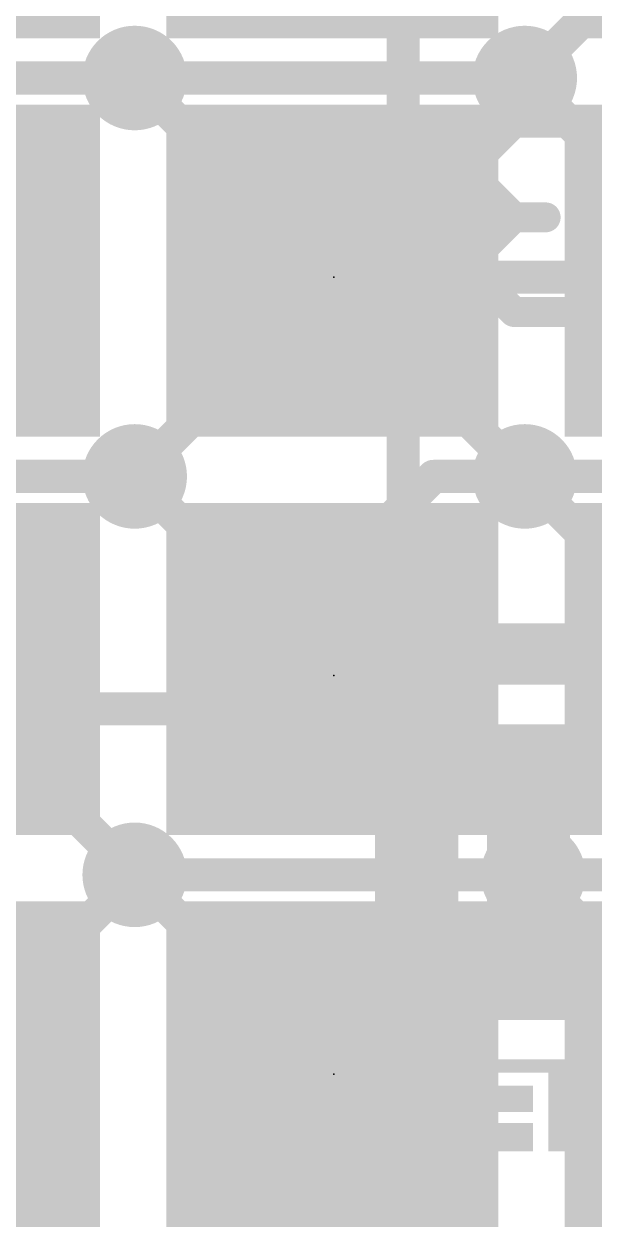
# Model space of a CAD drawing. Extents: x -0.1 to 66, y -0.1 to 31.
# Drawn here: x 14.79 to 19.15, y 6.59 to 15.73 of the extents above; entities that cross this region are included whole.
import ezdxf

# ---------------------------------------------------------------- set-up
doc = ezdxf.new("R2010")
doc.units = 0
for name, color, linetype in [('1', 12, 'CONTINUOUS'), ('16', 132, 'CONTINUOUS'), ('18', 110, 'CONTINUOUS'), ('21', 40, 'CONTINUOUS'), ('22', 6, 'CONTINUOUS'), ('23', 40, 'CONTINUOUS')]:
    doc.layers.add(name, color=color, linetype=linetype)

# ---------------------------------------------------------------- blocks, each defined once
blk = doc.blocks.new('RECT')
blk.add_solid([(-0.5, -0.5), (0.5, -0.5), (-0.5, 0.5), (0.5, 0.5)])
blk = doc.blocks.new('ROUNDV')
at = {"const_width": 0.5}
blk.add_lwpolyline([(0, -0.25, 1), (0, 0.25, 1), (0, -0.25)], format="xyb", dxfattribs=at)

msp = doc.modelspace()

# ---------------------------------------------------------------- linework, layer by layer
at = {"layer": '1', "const_width": 0.254}
for points in [[(17.688, 13.2619), (17.688, 16.3099)], [(15.6337, 15.3162), (16.6274, 14.3225)], [(19.6119, 14.3225), (18.6182, 15.3162)], [(17.688, 10.2139), (17.688, 13.2619)], [(17.688, 13.2619), (17.688, 13.1984)], [(17.688, 13.1984), (18.6182, 12.2682)], [(16.6274, 11.2745), (15.6337, 12.2682)], [(19.6119, 11.2745), (18.6182, 12.2682)], [(15.6337, 9.2202), (14.64, 10.2139)], [(17.688, 7.1659), (17.688, 10.2139)], [(15.6337, 9.2202), (15.6337, 9.2202)], [(16.6274, 8.2265), (15.6337, 9.2202)], [(19.6754, 8.2265), (18.6817, 9.2202)], [(16.6274, 8.2265), (16.6274, 8.2265)], [(17.688, 4.1179), (17.688, 7.1659)]]:
    msp.add_lwpolyline(points, dxfattribs=at)
at = {"layer": '1', "const_width": 0.127}
for points in [[(15.6786, 15.3611, 1), (15.5888, 15.2713)], [(18.6631, 15.3611, 1), (18.5733, 15.2713)], [(16.5825, 14.2776, 1), (16.6723, 14.3674)], [(17.7515, 13.2619, 1), (17.6245, 13.2619)], [(17.7515, 13.2619, 1), (17.6245, 13.2619)], [(17.6245, 13.2619, 1), (17.7515, 13.2619)], [(17.7329, 13.2433, 1), (17.6431, 13.1535)], [(17.6245, 13.1984, 1), (17.7515, 13.1984)], [(15.6786, 12.3131, 1), (15.5888, 12.2233)], [(18.6631, 12.3131, 1), (18.5733, 12.2233)], [(18.5733, 12.2233, 1), (18.6631, 12.3131)], [(16.5825, 11.2296, 1), (16.6723, 11.3194)], [(17.7515, 10.2139, 1), (17.6245, 10.2139)], [(17.6245, 10.2139, 1), (17.7515, 10.2139)], [(15.6337, 9.2837, 1), (15.6337, 9.1567)], [(15.6786, 9.2651, 1), (15.5888, 9.1753)], [(15.5888, 9.1753, 1), (15.6786, 9.2651)], [(15.6337, 9.1567, 1), (15.6337, 9.2837)], [(18.7266, 9.2651, 1), (18.6368, 9.1753)], [(16.6909, 8.2265, 1), (16.5639, 8.2265)], [(16.5825, 8.1816, 1), (16.6723, 8.2714)], [(16.5639, 8.2265, 1), (16.6909, 8.2265)], [(17.7515, 7.1659, 1), (17.6245, 7.1659)], [(17.6245, 7.1659, 1), (17.7515, 7.1659)]]:
    msp.add_lwpolyline(points, format="xyb", dxfattribs=at)
at = {"layer": '16', "const_width": 0.254}
for points in [[(19.8882, 16.5862), (18.6182, 15.3162)], [(12.5857, 15.3162), (15.6337, 15.3162)], [(18.6182, 15.3162), (15.6337, 15.3162)], [(15.6337, 12.2682), (17.1577, 13.7922)], [(17.1577, 13.7922), (19.4437, 13.7922)], [(15.6337, 12.2682), (12.5857, 12.2682)], [(16.1417, 10.4902), (17.9197, 12.2682)], [(17.9197, 12.2682), (18.6182, 12.2682)], [(18.6182, 12.2682), (21.7297, 12.2682)], [(13.8557, 10.4902), (16.1417, 10.4902)], [(15.6337, 9.2202), (13.9065, 7.493)], [(18.6817, 9.2202), (15.6337, 9.2202)], [(18.6817, 9.2202), (21.7297, 9.2202)]]:
    msp.add_lwpolyline(points, dxfattribs=at)
at = {"layer": '16', "const_width": 0.127}
for points in [[(15.6337, 15.3797, 1), (15.6337, 15.2527)], [(15.6337, 15.2527, 1), (15.6337, 15.3797)], [(18.5733, 15.3611, 1), (18.6631, 15.2713)], [(18.6182, 15.2527, 1), (18.6182, 15.3797)], [(17.1577, 13.8557, 1), (17.1577, 13.7287)], [(17.2026, 13.7473, 1), (17.1128, 13.8371)], [(15.5888, 12.3131, 1), (15.6786, 12.2233)], [(15.6337, 12.2047, 1), (15.6337, 12.3317)], [(17.9197, 12.3317, 1), (17.9197, 12.2047)], [(17.9646, 12.2233, 1), (17.8748, 12.3131)], [(18.6182, 12.3317, 1), (18.6182, 12.2047)], [(18.6182, 12.2047, 1), (18.6182, 12.3317)], [(16.1417, 10.4267, 1), (16.1417, 10.5537)], [(16.0968, 10.5351, 1), (16.1866, 10.4453)], [(15.6337, 9.2837, 1), (15.6337, 9.1567)], [(15.6786, 9.1753, 1), (15.5888, 9.2651)], [(18.6817, 9.2837, 1), (18.6817, 9.1567)], [(18.6817, 9.1567, 1), (18.6817, 9.2837)]]:
    msp.add_lwpolyline(points, format="xyb", dxfattribs=at)
at = {"layer": '21', "const_width": 0.1524}
for points in [[(17.2116, 14.0975), (16.8524, 13.7383)], [(17.2565, 13.6934), (17.2116, 14.0975)], [(17.1349, 14.0208), (17.2201, 14.0208)], [(16.9825, 13.8684), (17.237, 13.8684)], [(16.8524, 13.7383), (17.2565, 13.6934)], [(17.0532, 13.716), (17.254, 13.716)], [(17.2116, 11.0495), (16.8524, 10.6903)], [(17.2565, 10.6454), (17.2116, 11.0495)], [(17.1349, 10.9728), (17.2201, 10.9728)], [(16.9825, 10.8204), (17.237, 10.8204)], [(16.8524, 10.6903), (17.2565, 10.6454)], [(17.0532, 10.668), (17.254, 10.668)], [(17.2116, 8.0015), (16.8524, 7.6423)], [(17.2565, 7.5974), (17.2116, 8.0015)], [(17.1349, 7.9248), (17.2201, 7.9248)], [(16.9825, 7.7724), (17.237, 7.7724)], [(16.8524, 7.6423), (17.2565, 7.5974)], [(17.0532, 7.62), (17.254, 7.62)]]:
    msp.add_lwpolyline(points, dxfattribs=at)
at = {"layer": '21', "const_width": 0.0762}
for points in [[(17.2494, 14.1017, 1), (17.1737, 14.0933)], [(17.2385, 14.0706, 1), (17.1846, 14.1245)], [(17.1349, 14.0589, 1), (17.1349, 13.9827)], [(17.2201, 13.9827, 1), (17.2201, 14.0589)], [(16.9825, 13.9065, 1), (16.9825, 13.8303)], [(17.237, 13.8303, 1), (17.237, 13.9065)], [(16.8566, 13.7762, 1), (16.8482, 13.7004)], [(16.8254, 13.7653, 1), (16.8793, 13.7114)], [(17.0532, 13.7541, 1), (17.0532, 13.6779)], [(17.2186, 13.6892, 1), (17.2943, 13.6976)], [(17.2523, 13.6555, 1), (17.2607, 13.7313)], [(17.254, 13.6779, 1), (17.254, 13.7541)], [(17.2494, 11.0537, 1), (17.1737, 11.0453)], [(17.2385, 11.0226, 1), (17.1846, 11.0765)], [(17.1349, 11.0109, 1), (17.1349, 10.9347)], [(17.2201, 10.9347, 1), (17.2201, 11.0109)], [(16.9825, 10.8585, 1), (16.9825, 10.7823)], [(17.237, 10.7823, 1), (17.237, 10.8585)], [(16.8254, 10.7173, 1), (16.8793, 10.6634)], [(16.8566, 10.7282, 1), (16.8482, 10.6524)], [(17.0532, 10.7061, 1), (17.0532, 10.6299)], [(17.2523, 10.6075, 1), (17.2607, 10.6833)], [(17.254, 10.6299, 1), (17.254, 10.7061)], [(17.2186, 10.6412, 1), (17.2943, 10.6496)], [(17.2494, 8.0057, 1), (17.1737, 7.9973)], [(17.2385, 7.9746, 1), (17.1846, 8.0285)], [(17.1349, 7.9629, 1), (17.1349, 7.8867)], [(17.2201, 7.8867, 1), (17.2201, 7.9629)], [(16.9825, 7.8105, 1), (16.9825, 7.7343)], [(17.237, 7.7343, 1), (17.237, 7.8105)], [(16.8254, 7.6693, 1), (16.8793, 7.6154)], [(16.8566, 7.6802, 1), (16.8482, 7.6044)], [(17.0532, 7.6581, 1), (17.0532, 7.5819)], [(17.254, 7.5819, 1), (17.254, 7.6581)], [(17.2186, 7.5932, 1), (17.2943, 7.6016)], [(17.2523, 7.5595, 1), (17.2607, 7.6353)]]:
    msp.add_lwpolyline(points, format="xyb", dxfattribs=at)
at = {"layer": '22', "const_width": 0.2286}
for points in [[(17.7175, 14.4915), (17.2345, 14.9745)], [(17.2345, 14.9745), (17.2345, 13.5255)], [(18.5366, 14.9745), (18.2951, 14.733)], [(19.0197, 14.9745), (18.5366, 14.9745)], [(19.2612, 14.733), (19.0197, 14.9745)], [(18.2951, 14.733), (18.2951, 14.4915)], [(18.2951, 14.4915), (18.5366, 14.25)], [(18.5366, 14.25), (18.2951, 14.0085)], [(18.5366, 14.25), (18.7781, 14.25)], [(18.2951, 14.0085), (18.2951, 13.767)], [(18.2951, 13.767), (18.5366, 13.5255)], [(19.0197, 13.5255), (19.2612, 13.767)], [(17.7175, 13.5255), (16.7515, 13.5255)], [(18.5366, 13.5255), (19.0197, 13.5255)]]:
    msp.add_lwpolyline(points, dxfattribs=at)
at = {"layer": '22', "const_width": 0.1143}
for points in [[(17.2749, 15.0149, 1), (17.1941, 14.9341)], [(17.2917, 14.9745, 1), (17.1774, 14.9745)], [(18.5366, 15.0317, 1), (18.5366, 14.9174)], [(18.577, 14.9341, 1), (18.4962, 15.0149)], [(19.0601, 15.0149, 1), (18.9792, 14.9341)], [(19.0197, 14.9174, 1), (19.0197, 15.0317)], [(18.3523, 14.733, 1), (18.238, 14.733)], [(18.2547, 14.7734, 1), (18.3355, 14.6926)], [(17.6771, 14.4511, 1), (17.758, 14.5319)], [(18.3355, 14.5319, 1), (18.2547, 14.4511)], [(18.238, 14.4915, 1), (18.3523, 14.4915)], [(18.5366, 14.3072, 1), (18.5366, 14.1929)], [(18.577, 14.2096, 1), (18.4962, 14.2904)], [(18.7781, 14.1929, 1), (18.7781, 14.3072)], [(18.4962, 14.2096, 1), (18.577, 14.2904)], [(18.3523, 14.0085, 1), (18.238, 14.0085)], [(18.2547, 14.0489, 1), (18.3355, 13.9681)], [(18.3355, 13.8074, 1), (18.2547, 13.7266)], [(18.238, 13.767, 1), (18.3523, 13.767)], [(16.7515, 13.5827, 1), (16.7515, 13.4684)], [(17.7175, 13.4684, 1), (17.7175, 13.5827)], [(18.5366, 13.5827, 1), (18.5366, 13.4684)], [(19.0197, 13.4684, 1), (19.0197, 13.5827)], [(17.1774, 13.5255, 1), (17.2917, 13.5255)], [(18.4962, 13.4851, 1), (18.577, 13.5659)], [(18.9792, 13.5659, 1), (19.0601, 13.4851)]]:
    msp.add_lwpolyline(points, format="xyb", dxfattribs=at)
at = {"layer": '23'}
for p in [(17.1577, 13.7922), (17.1577, 10.7442), (17.1577, 7.6962)]:
    msp.add_point(p, dxfattribs=at)

# ---------------------------------------------------------------- block references
at = {"layer": '1', "xscale": 0.8, "yscale": 0.8, "rotation": 225}
for p in [(16.6274, 14.3225), (19.6754, 14.3225), (14.64, 13.2619), (17.688, 13.2619), (16.6274, 11.2745), (19.6754, 11.2745), (14.64, 10.2139), (17.688, 10.2139), (16.6274, 8.2265), (19.6754, 8.2265), (14.64, 7.1659), (17.688, 7.1659)]:
    msp.add_blockref('RECT', p, dxfattribs=at)
at = {"layer": '18', "xscale": 0.8001, "yscale": 0.8001}
for p in [(15.6337, 15.3162), (15.6337, 15.3162), (18.6182, 15.3162), (18.6182, 15.3162), (15.6337, 12.2682), (15.6337, 12.2682), (18.6182, 12.2682), (18.6182, 12.2682), (15.6337, 9.2202), (15.6337, 9.2202), (18.6817, 9.2202), (18.6817, 9.2202)]:
    msp.add_blockref('ROUNDV', p, dxfattribs=at)
at = {"layer": '21', "xscale": 2.54, "yscale": 2.54}
for p in [(14.097, 16.891), (17.145, 16.891), (20.193, 16.891), (14.097, 13.843), (17.145, 13.843), (20.193, 13.843), (14.097, 10.795), (17.145, 10.795), (20.193, 10.795), (14.097, 7.747), (17.145, 7.747), (20.193, 7.747)]:
    msp.add_blockref('RECT', p, dxfattribs=at)
at = {"layer": '21', "xscale": 0.762, "yscale": 0.127, "rotation": 225}
for p in [(17.3014, 13.6485), (17.3014, 10.6005), (17.3014, 7.5525)]:
    msp.add_blockref('RECT', p, dxfattribs=at)
at = {"layer": '22', "rotation": 180}
for p, xscale, yscale in [((18.6469, 11.1354), 0.637, 0.0167), ((18.6469, 11.1186), 0.637, 0.0168), ((18.6469, 11.1019), 0.637, 0.0167), ((18.6469, 11.0851), 0.637, 0.0168), ((18.6469, 11.0683), 0.637, 0.0168), ((18.6469, 11.0516), 0.637, 0.0167), ((18.6469, 11.0348), 0.637, 0.0168), ((18.6469, 11.018), 0.637, 0.0168), ((18.6469, 11.0013), 0.637, 0.0167), ((18.6469, 10.9845), 0.637, 0.0168), ((18.6469, 10.9677), 0.637, 0.0168), ((18.6469, 10.951), 0.637, 0.0167), ((18.6469, 10.9342), 0.637, 0.0168), ((18.6469, 10.9174), 0.637, 0.0168), ((18.6469, 10.9007), 0.637, 0.0167), ((18.6469, 10.8839), 0.637, 0.0168), ((18.6469, 10.8672), 0.637, 0.0167), ((18.6469, 10.8504), 0.637, 0.0168), ((18.6469, 10.8336), 0.637, 0.0168), ((18.6469, 10.8169), 0.637, 0.0167), ((18.6469, 10.8001), 0.637, 0.0168), ((18.6469, 10.7833), 0.637, 0.0168), ((18.6469, 10.7666), 0.637, 0.0167), ((18.6469, 10.7498), 0.637, 0.0168), ((18.6469, 10.733), 0.637, 0.0168), ((18.6469, 10.7163), 0.637, 0.0167), ((18.6469, 10.6995), 0.637, 0.0168), ((17.7919, 10.6828), 0.6371, 0.0167), ((17.7919, 10.666), 0.6371, 0.0168), ((17.7919, 10.6492), 0.6371, 0.0168), ((17.7919, 10.6325), 0.6371, 0.0167), ((17.7919, 10.6157), 0.6371, 0.0168), ((17.7919, 10.5989), 0.6371, 0.0168), ((18.6469, 10.6828), 0.637, 0.0167), ((17.7919, 10.5822), 0.6371, 0.0167), ((17.7919, 10.5654), 0.6371, 0.0168), ((17.7919, 10.5486), 0.6371, 0.0168), ((17.7919, 10.5319), 0.6371, 0.0167), ((17.7919, 10.5151), 0.6371, 0.0168), ((17.7919, 10.4983), 0.6371, 0.0168), ((17.7919, 10.4816), 0.6371, 0.0167), ((17.7919, 10.4648), 0.6371, 0.0168), ((17.7919, 10.4481), 0.6371, 0.0167), ((17.7919, 10.4313), 0.6371, 0.0168), ((17.5572, 10.3642), 1.1065, 0.0168), ((17.5572, 10.3475), 1.1065, 0.0167), ((17.5572, 10.3307), 1.1065, 0.0168), ((17.7919, 10.4145), 0.6371, 0.0168), ((17.7919, 10.3978), 0.6371, 0.0167), ((17.7919, 10.381), 0.6371, 0.0168), ((18.6469, 10.3642), 0.637, 0.0168), ((18.6469, 10.3475), 0.637, 0.0167), ((18.6469, 10.3307), 0.637, 0.0168), ((17.5572, 10.3139), 1.1065, 0.0168), ((17.5572, 10.2972), 1.1065, 0.0167), ((17.5572, 10.2804), 1.1065, 0.0168), ((17.5572, 10.2637), 1.1065, 0.0167), ((17.5572, 10.2469), 1.1065, 0.0168), ((18.6469, 10.3139), 0.637, 0.0168), ((18.6469, 10.2972), 0.637, 0.0167), ((18.6469, 10.2804), 0.637, 0.0168), ((18.6469, 10.2637), 0.637, 0.0167), ((18.6469, 10.2469), 0.637, 0.0168), ((17.5572, 10.2301), 1.1065, 0.0168), ((17.5572, 10.2134), 1.1065, 0.0167), ((17.5572, 10.1966), 1.1065, 0.0168), ((17.5572, 10.1798), 1.1065, 0.0168), ((17.5572, 10.1631), 1.1065, 0.0167), ((17.5572, 10.1463), 1.1065, 0.0168), ((18.6469, 10.2301), 0.637, 0.0168), ((18.6469, 10.2134), 0.637, 0.0167), ((18.6469, 10.1966), 0.637, 0.0168), ((18.6469, 10.1798), 0.637, 0.0168), ((18.6469, 10.1631), 0.637, 0.0167), ((18.6469, 10.1463), 0.637, 0.0168), ((17.5572, 10.1295), 1.1065, 0.0168), ((17.5572, 10.1128), 1.1065, 0.0167), ((17.5572, 10.096), 1.1065, 0.0168), ((17.5572, 10.0792), 1.1065, 0.0168), ((17.5572, 10.0625), 1.1065, 0.0167), ((18.6469, 10.1295), 0.637, 0.0168), ((18.6469, 10.1128), 0.637, 0.0167), ((18.6469, 10.096), 0.637, 0.0168), ((18.6469, 10.0792), 0.637, 0.0168), ((18.6469, 10.0625), 0.637, 0.0167), ((17.5572, 10.0457), 1.1065, 0.0168), ((17.5572, 10.029), 1.1065, 0.0167), ((17.5572, 10.0122), 1.1065, 0.0168), ((17.5572, 9.9954), 1.1065, 0.0168), ((17.5572, 9.9787), 1.1065, 0.0167), ((17.5572, 9.9619), 1.1065, 0.0168), ((18.6469, 10.0457), 0.637, 0.0168), ((18.6469, 10.029), 0.637, 0.0167), ((18.6469, 10.0122), 0.637, 0.0168), ((18.6469, 9.9954), 0.637, 0.0168), ((18.6469, 9.9787), 0.637, 0.0167), ((18.6469, 9.9619), 0.637, 0.0168), ((17.5572, 9.9451), 1.1065, 0.0168), ((17.5572, 9.9284), 1.1065, 0.0167), ((17.5572, 9.9116), 1.1065, 0.0168), ((17.5572, 9.8948), 1.1065, 0.0168), ((17.5572, 9.878), 1.1065, 0.0167), ((18.6469, 9.9451), 0.637, 0.0168), ((18.6469, 9.9284), 0.637, 0.0167), ((18.6469, 9.9116), 0.637, 0.0168), ((18.6469, 9.8948), 0.637, 0.0168), ((18.6469, 9.878), 0.637, 0.0167), ((17.7919, 9.8613), 0.6371, 0.0168), ((17.7919, 9.8445), 0.6371, 0.0167), ((17.7919, 9.8278), 0.6371, 0.0168), ((17.7919, 9.811), 0.6371, 0.0168), ((17.7919, 9.7942), 0.6371, 0.0167), ((17.7919, 9.7775), 0.6371, 0.0168), ((18.6469, 9.8613), 0.637, 0.0168), ((18.6469, 9.8445), 0.637, 0.0167), ((18.6469, 9.8278), 0.637, 0.0168), ((18.6469, 9.811), 0.637, 0.0168), ((18.6469, 9.7942), 0.637, 0.0167), ((18.6469, 9.7775), 0.637, 0.0168), ((17.7919, 9.7607), 0.6371, 0.0168), ((17.7919, 9.7439), 0.6371, 0.0167), ((17.7919, 9.7272), 0.6371, 0.0168), ((17.7919, 9.7104), 0.6371, 0.0168), ((17.7919, 9.6936), 0.6371, 0.0167), ((18.6469, 9.7607), 0.637, 0.0168), ((18.6469, 9.7439), 0.637, 0.0167), ((18.6469, 9.7272), 0.637, 0.0168), ((18.6469, 9.7104), 0.637, 0.0168), ((18.6469, 9.6936), 0.637, 0.0167), ((17.7919, 9.6769), 0.6371, 0.0168), ((17.7919, 9.6601), 0.6371, 0.0168), ((17.7919, 9.6433), 0.6371, 0.0167), ((17.7919, 9.6266), 0.6371, 0.0168), ((17.7919, 9.6098), 0.6371, 0.0167), ((17.7919, 9.5931), 0.6371, 0.0168), ((18.6469, 9.6769), 0.637, 0.0168), ((18.6469, 9.6601), 0.637, 0.0168), ((18.6469, 9.6433), 0.637, 0.0167), ((18.6469, 9.6266), 0.637, 0.0168), ((18.6469, 9.6098), 0.637, 0.0167), ((18.6469, 9.5931), 0.637, 0.0168), ((17.7919, 9.5763), 0.6371, 0.0168), ((17.7919, 9.5595), 0.6371, 0.0167), ((17.7919, 9.5428), 0.6371, 0.0168), ((17.7919, 9.526), 0.6371, 0.0168), ((17.7919, 9.5092), 0.6371, 0.0167), ((18.6469, 9.5763), 0.637, 0.0168), ((18.6469, 9.5595), 0.637, 0.0167), ((18.6469, 9.5428), 0.637, 0.0168), ((18.6469, 9.526), 0.637, 0.0168), ((18.6469, 9.5092), 0.637, 0.0167), ((17.7919, 9.4925), 0.6371, 0.0168), ((17.7919, 9.4757), 0.6371, 0.0168), ((17.7919, 9.4589), 0.6371, 0.0167), ((17.7919, 9.4422), 0.6371, 0.0168), ((17.7919, 9.4254), 0.6371, 0.0167), ((18.6469, 9.4925), 0.637, 0.0168), ((18.6469, 9.4757), 0.637, 0.0168), ((18.6469, 9.4589), 0.637, 0.0167), ((18.6469, 9.4422), 0.637, 0.0168), ((18.6469, 9.4254), 0.637, 0.0167), ((17.7919, 9.4087), 0.6371, 0.0168), ((17.7919, 9.3919), 0.6371, 0.0168), ((17.7919, 9.3751), 0.6371, 0.0167), ((17.7919, 9.3584), 0.6371, 0.0168), ((17.7919, 9.3416), 0.6371, 0.0168), ((17.7919, 9.3248), 0.6371, 0.0167), ((18.6469, 9.4087), 0.637, 0.0168), ((18.6469, 9.3919), 0.637, 0.0168), ((18.6469, 9.3751), 0.637, 0.0167), ((18.6469, 9.3584), 0.637, 0.0168), ((18.6469, 9.3416), 0.637, 0.0168), ((18.6469, 9.3248), 0.637, 0.0167), ((17.7919, 9.3081), 0.6371, 0.0168), ((17.7919, 9.2913), 0.6371, 0.0168), ((17.7919, 9.2745), 0.6371, 0.0167), ((17.7919, 9.2578), 0.6371, 0.0168), ((17.7919, 9.241), 0.6371, 0.0168), ((18.6469, 9.3081), 0.637, 0.0168), ((18.6469, 9.2913), 0.637, 0.0168), ((18.6469, 9.2745), 0.637, 0.0167), ((18.6469, 9.2578), 0.637, 0.0168), ((18.6469, 9.241), 0.637, 0.0168), ((17.7919, 9.2242), 0.6371, 0.0167), ((17.7919, 9.2075), 0.6371, 0.0168), ((17.7919, 9.1908), 0.6371, 0.0167), ((17.7919, 9.174), 0.6371, 0.0168), ((17.7919, 9.1572), 0.6371, 0.0168), ((17.7919, 9.1405), 0.6371, 0.0167), ((18.6469, 9.2242), 0.637, 0.0167), ((18.6469, 9.2075), 0.637, 0.0168), ((18.6469, 9.1908), 0.637, 0.0167), ((18.6469, 9.174), 0.637, 0.0168), ((18.6469, 9.1572), 0.637, 0.0168), ((18.6469, 9.1405), 0.637, 0.0167), ((17.7919, 9.1237), 0.6371, 0.0168), ((17.7919, 9.1069), 0.6371, 0.0168), ((17.7919, 9.0902), 0.6371, 0.0167), ((17.7919, 9.0734), 0.6371, 0.0168), ((17.7919, 9.0566), 0.6371, 0.0168), ((18.6469, 9.1237), 0.637, 0.0168), ((18.6469, 9.1069), 0.637, 0.0168), ((18.6469, 9.0902), 0.637, 0.0167), ((18.6469, 9.0734), 0.637, 0.0168), ((18.6469, 9.0566), 0.637, 0.0168), ((17.7919, 9.0399), 0.6371, 0.0167), ((17.7919, 9.0231), 0.6371, 0.0168), ((17.7919, 9.0064), 0.6371, 0.0167), ((17.7919, 8.9896), 0.6371, 0.0168), ((17.7919, 8.9728), 0.6371, 0.0168), ((17.7919, 8.9561), 0.6371, 0.0167), ((18.6469, 9.0399), 0.637, 0.0167), ((18.6469, 9.0231), 0.637, 0.0168), ((18.6469, 9.0064), 0.637, 0.0167), ((18.6469, 8.9896), 0.637, 0.0168), ((18.6469, 8.9728), 0.637, 0.0168), ((18.6469, 8.9561), 0.637, 0.0167), ((17.7919, 8.9393), 0.6371, 0.0168), ((17.7919, 8.9225), 0.6371, 0.0168), ((17.7919, 8.9058), 0.6371, 0.0167), ((17.7919, 8.889), 0.6371, 0.0168), ((17.7919, 8.8722), 0.6371, 0.0168), ((18.6469, 8.9393), 0.637, 0.0168), ((18.6469, 8.9225), 0.637, 0.0168), ((18.6469, 8.9058), 0.637, 0.0167), ((18.6469, 8.889), 0.637, 0.0168), ((18.6469, 8.8722), 0.637, 0.0168), ((17.7919, 8.8555), 0.6371, 0.0167), ((17.7919, 8.8387), 0.6371, 0.0168), ((17.7919, 8.8219), 0.6371, 0.0168), ((17.7919, 8.8052), 0.6371, 0.0167), ((17.7919, 8.7884), 0.6371, 0.0168), ((17.7919, 8.7717), 0.6371, 0.0167), ((18.6469, 8.8555), 0.637, 0.0167), ((18.6469, 8.8387), 0.637, 0.0168), ((18.6469, 8.8219), 0.637, 0.0168), ((18.6469, 8.8052), 0.637, 0.0167), ((18.6469, 8.7884), 0.637, 0.0168), ((18.6469, 8.7717), 0.637, 0.0167), ((17.7836, 8.7046), 0.6538, 0.0168), ((17.7836, 8.6878), 0.6538, 0.0168), ((17.7919, 8.7549), 0.6371, 0.0168), ((17.7919, 8.7381), 0.6371, 0.0168), ((17.7919, 8.7214), 0.6371, 0.0167), ((18.6469, 8.7549), 0.637, 0.0168), ((18.6469, 8.7381), 0.637, 0.0168), ((18.6469, 8.7214), 0.637, 0.0167), ((18.6469, 8.7046), 0.637, 0.0168), ((18.6469, 8.6878), 0.637, 0.0168), ((17.5572, 8.604), 1.1065, 0.0168), ((17.5572, 8.5873), 1.1065, 0.0167), ((17.7416, 8.6208), 0.7377, 0.0167), ((17.7668, 8.6375), 0.6874, 0.0168), ((17.7752, 8.6543), 0.6706, 0.0168), ((17.7836, 8.6711), 0.6538, 0.0167), ((18.6469, 8.6711), 0.637, 0.0167), ((18.6469, 8.6543), 0.637, 0.0168), ((18.6469, 8.6375), 0.637, 0.0168), ((18.6469, 8.6208), 0.637, 0.0167), ((18.6469, 8.604), 0.637, 0.0168), ((18.6469, 8.5873), 0.637, 0.0167), ((17.5572, 8.5705), 1.1065, 0.0168), ((17.5572, 8.5537), 1.1065, 0.0168), ((17.5572, 8.537), 1.1065, 0.0167), ((17.5572, 8.5202), 1.1065, 0.0168), ((17.5572, 8.5034), 1.1065, 0.0168), ((18.6469, 8.5705), 0.637, 0.0168), ((18.6469, 8.5537), 0.637, 0.0168), ((18.6469, 8.537), 0.637, 0.0167), ((18.6469, 8.5202), 0.637, 0.0168), ((18.6469, 8.5034), 0.637, 0.0168), ((17.5572, 8.4867), 1.1065, 0.0167), ((17.5572, 8.4699), 1.1065, 0.0168), ((17.5489, 8.4531), 1.0897, 0.0168), ((17.5489, 8.4364), 1.0897, 0.0167), ((17.5489, 8.4196), 1.0897, 0.0168), ((18.6469, 8.4867), 0.637, 0.0167), ((18.6469, 8.4699), 0.637, 0.0168), ((18.6469, 8.4531), 0.637, 0.0168), ((18.6469, 8.4364), 0.637, 0.0167), ((18.6469, 8.4196), 0.637, 0.0168), ((17.5489, 8.4028), 1.0897, 0.0168), ((17.5489, 8.3861), 1.0897, 0.0167), ((17.5404, 8.3693), 1.0729, 0.0168), ((17.5404, 8.3526), 1.0729, 0.0167), ((17.5404, 8.3358), 1.0729, 0.0168), ((17.5404, 8.319), 1.0729, 0.0168), ((18.6469, 8.4028), 0.637, 0.0168), ((18.6469, 8.3861), 0.637, 0.0167), ((18.6469, 8.3693), 0.637, 0.0168), ((18.6469, 8.3526), 0.637, 0.0167), ((18.6469, 8.3358), 0.637, 0.0168), ((18.6469, 8.319), 0.637, 0.0168), ((17.5321, 8.3023), 1.0562, 0.0167), ((17.5321, 8.2855), 1.0562, 0.0168), ((17.5237, 8.2687), 1.0394, 0.0168), ((17.5153, 8.252), 1.0226, 0.0167), ((17.5153, 8.2352), 1.0226, 0.0168), ((18.6469, 8.3023), 0.637, 0.0167), ((18.6469, 8.2855), 0.637, 0.0168), ((18.6469, 8.2687), 0.637, 0.0168), ((18.6469, 8.252), 0.637, 0.0167), ((18.6469, 8.2352), 0.637, 0.0168), ((17.5069, 8.2184), 1.0059, 0.0168), ((17.4901, 8.2017), 0.9723, 0.0167), ((17.4901, 8.1849), 0.9723, 0.0168), ((17.5069, 8.1682), 0.8717, 0.0167), ((17.5237, 8.1514), 0.7712, 0.0168), ((17.5237, 8.1346), 0.7041, 0.0168), ((18.6469, 8.2184), 0.637, 0.0168), ((18.6469, 8.2017), 0.637, 0.0167), ((18.6469, 8.1849), 0.637, 0.0168), ((18.6469, 8.1682), 0.637, 0.0167), ((18.6469, 8.1514), 0.637, 0.0168), ((18.6469, 8.1346), 0.637, 0.0168), ((17.5572, 8.1179), 0.5365, 0.0167), ((17.5908, 8.1011), 0.2012, 0.0168), ((18.6469, 8.1179), 0.637, 0.0167), ((24.003, 7.7993), 13.998, 0.0168), ((24.003, 7.7826), 13.998, 0.0167), ((24.003, 7.7658), 13.998, 0.0168), ((24.003, 7.7491), 13.998, 0.0167), ((24.003, 7.7323), 13.998, 0.0168), ((24.003, 7.7155), 13.998, 0.0168), ((17.3477, 7.6988), 0.6874, 0.0167), ((17.3309, 7.682), 0.6538, 0.0168), ((18.1608, 7.6988), 0.3353, 0.0167), ((18.1775, 7.682), 0.3018, 0.0168), ((18.9403, 7.6988), 0.285, 0.0167), ((18.9403, 7.682), 0.285, 0.0168), ((17.3142, 7.6652), 0.6203, 0.0168), ((17.3142, 7.6485), 0.6203, 0.0167), ((17.3057, 7.6317), 0.6035, 0.0168), ((17.3057, 7.6149), 0.6035, 0.0168), ((17.2974, 7.5982), 0.5868, 0.0167), ((17.2974, 7.5814), 0.5868, 0.0168), ((17.8422, 7.5982), 0.3017, 0.0167), ((17.8422, 7.5814), 0.3017, 0.0168), ((18.1943, 7.6652), 0.2682, 0.0168), ((18.2027, 7.6485), 0.2515, 0.0167), ((18.2027, 7.6317), 0.2515, 0.0168), ((18.2027, 7.6149), 0.2515, 0.0168), ((18.3787, 7.5982), 0.6035, 0.0167), ((18.3871, 7.5814), 0.5867, 0.0168), ((18.9403, 7.6652), 0.285, 0.0168), ((18.9403, 7.6485), 0.285, 0.0167), ((18.9403, 7.6317), 0.285, 0.0168), ((18.9403, 7.6149), 0.285, 0.0168), ((18.9403, 7.5982), 0.285, 0.0167), ((18.9403, 7.5814), 0.285, 0.0168), ((17.2974, 7.5646), 0.5868, 0.0168), ((17.2974, 7.5479), 0.5868, 0.0167), ((17.2974, 7.5311), 0.5868, 0.0168), ((17.2974, 7.5144), 0.5868, 0.0167), ((17.4986, 7.4976), 0.9891, 0.0168), ((17.8422, 7.5646), 0.3017, 0.0168), ((17.8422, 7.5479), 0.3017, 0.0167), ((17.8422, 7.5311), 0.3017, 0.0168), ((17.8422, 7.5144), 0.3017, 0.0167), ((18.3871, 7.5646), 0.5867, 0.0168), ((18.3871, 7.5479), 0.5867, 0.0167), ((18.3871, 7.5311), 0.5867, 0.0168), ((18.3871, 7.5144), 0.5867, 0.0167), ((18.3871, 7.4976), 0.5867, 0.0168), ((18.9403, 7.5646), 0.285, 0.0168), ((18.9403, 7.5479), 0.285, 0.0167), ((18.9403, 7.5311), 0.285, 0.0168), ((18.9403, 7.5144), 0.285, 0.0167), ((18.9403, 7.4976), 0.285, 0.0168), ((17.4986, 7.4808), 0.9891, 0.0168), ((17.4986, 7.4641), 0.9891, 0.0167), ((17.4986, 7.4473), 0.9891, 0.0168), ((17.4901, 7.4305), 0.9723, 0.0168), ((17.465, 7.4138), 0.922, 0.0167), ((18.3787, 7.4138), 0.6035, 0.0167), ((18.3871, 7.4808), 0.5867, 0.0168), ((18.3871, 7.4641), 0.5867, 0.0167), ((18.3871, 7.4473), 0.5867, 0.0168), ((18.3871, 7.4305), 0.5867, 0.0168), ((18.9403, 7.4808), 0.285, 0.0168), ((18.9403, 7.4641), 0.285, 0.0167), ((18.9403, 7.4473), 0.285, 0.0168), ((18.9403, 7.4305), 0.285, 0.0168), ((18.9403, 7.4138), 0.285, 0.0167), ((17.4063, 7.397), 0.8047, 0.0168), ((17.3309, 7.3802), 0.6538, 0.0168), ((17.3142, 7.3635), 0.6203, 0.0167), ((17.3057, 7.3467), 0.6035, 0.0168), ((17.2974, 7.33), 0.5868, 0.0167), ((17.2974, 7.3132), 0.5868, 0.0168), ((18.253, 7.3132), 0.8549, 0.0168), ((18.1943, 7.33), 0.3688, 0.0167), ((18.2195, 7.3635), 0.3185, 0.0167), ((18.2195, 7.3467), 0.3185, 0.0168), ((18.2278, 7.397), 0.3018, 0.0168), ((18.2278, 7.3802), 0.3018, 0.0168), ((18.9403, 7.397), 0.285, 0.0168), ((18.9403, 7.3802), 0.285, 0.0168), ((18.9403, 7.3635), 0.285, 0.0167), ((18.9403, 7.3467), 0.285, 0.0168), ((18.9403, 7.33), 0.285, 0.0167), ((18.9403, 7.3132), 0.285, 0.0168), ((17.2974, 7.2964), 0.5868, 0.0168), ((17.2974, 7.2797), 0.5868, 0.0167), ((17.2974, 7.2629), 0.5868, 0.0168), ((17.2974, 7.2461), 0.5868, 0.0168), ((17.289, 7.2294), 0.57, 0.0167), ((18.1775, 7.2461), 1.0058, 0.0168), ((18.1775, 7.2294), 1.0058, 0.0167), ((18.1859, 7.2797), 0.989, 0.0167), ((18.1859, 7.2629), 0.989, 0.0168), ((18.2027, 7.2964), 0.9555, 0.0168), ((18.9403, 7.2964), 0.285, 0.0168), ((18.9403, 7.2797), 0.285, 0.0167), ((18.9403, 7.2629), 0.285, 0.0168), ((18.9403, 7.2461), 0.285, 0.0168), ((18.9403, 7.2294), 0.285, 0.0167), ((17.289, 7.2126), 0.57, 0.0168), ((17.289, 7.1958), 0.57, 0.0168), ((17.2974, 7.1791), 0.5868, 0.0167), ((17.2974, 7.1623), 0.5868, 0.0168), ((17.2974, 7.1455), 0.5868, 0.0168), ((17.2974, 7.1288), 0.5868, 0.0167), ((17.8422, 7.2126), 0.3353, 0.0168), ((17.8422, 7.1958), 0.3353, 0.0168), ((17.8422, 7.1791), 0.3353, 0.0167), ((17.8422, 7.1623), 0.3353, 0.0168), ((17.8422, 7.1455), 0.3353, 0.0168), ((17.8507, 7.1288), 0.3185, 0.0167), ((18.3871, 7.1288), 0.5867, 0.0167), ((18.3955, 7.2126), 0.5699, 0.0168), ((18.3955, 7.1958), 0.5699, 0.0168), ((18.3955, 7.1791), 0.5699, 0.0167), ((18.3955, 7.1623), 0.5699, 0.0168), ((18.3955, 7.1455), 0.5699, 0.0168), ((18.9403, 7.2126), 0.285, 0.0168), ((18.9403, 7.1958), 0.285, 0.0168), ((18.9403, 7.1791), 0.285, 0.0167), ((18.9403, 7.1623), 0.285, 0.0168), ((18.9403, 7.1455), 0.285, 0.0168), ((18.9403, 7.1288), 0.285, 0.0167), ((17.2974, 7.112), 0.5868, 0.0168), ((17.8422, 7.112), 0.3017, 0.0168), ((18.3871, 7.112), 0.5867, 0.0168), ((18.9403, 7.112), 0.285, 0.0168)]:
    msp.add_blockref('RECT', p, dxfattribs=dict(at, xscale=xscale, yscale=yscale))

doc.saveas('drawing.dxf')
